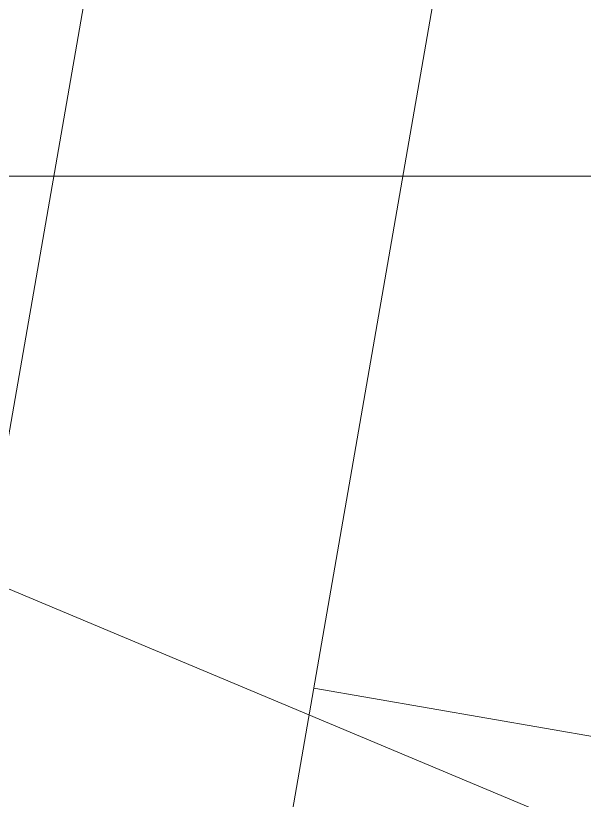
# Model space of a CAD drawing. Header units: metres. Extents: x -1161 to -1081, y 0 to 563.
# Drawn here: x -1142.944 to -1141.619, y 512.853 to 514.68 of the extents above; entities that cross this region are included whole.
import ezdxf

# ---------------------------------------------------------------- set-up
doc = ezdxf.new("R2010")
doc.units = ezdxf.units.M
for name, color, linetype, lineweight in [('A-DETL', 7, 'Continuous', 13), ('G-ANNO-DIMS', 7, 'Continuous', 9), ('G-ANNO-TEXT', 7, 'Continuous', 9)]:
    doc.layers.add(name, color=color, linetype=linetype, lineweight=lineweight)

msp = doc.modelspace()

# ---------------------------------------------------------------- linework, layer by layer
at = {"layer": 'A-DETL', "color": 143, "lineweight": 18, "true_color": 0x78aac8}
for p, q in [((-1140.936, 525.3208), (-1143.1674, 512.5132)), ((-1142.378, 512.3756), (-1140.1466, 525.1832)), ((-1141.2646, 512.943), (-1142.2493, 513.1145))]:
    msp.add_line(p, q, dxfattribs=at)
at = {"layer": 'G-ANNO-DIMS', "lineweight": 18}
msp.add_line((-1140.8625, 514.3061), (-1146.1719, 514.3061), dxfattribs=at)
at = {"layer": 'G-ANNO-TEXT'}
msp.add_line((-1140.6602, 512.3818), (-1144.684, 514.0674), dxfattribs=at)

doc.saveas('drawing.dxf')
